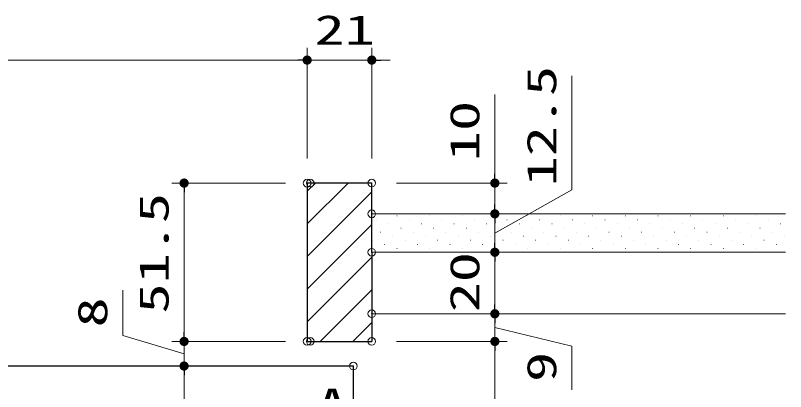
# Model space of a CAD drawing. Units: millimetres, scale not verified. Extents: x -1306 to 1306, y -607 to 607.
# Drawn here: x -881.9 to -631.5, y -252.9 to -130.5 of the extents above; entities that cross this region are included whole.
import ezdxf
from ezdxf.enums import TextEntityAlignment as Align

# ---------------------------------------------------------------- set-up
doc = ezdxf.new("R2010")
doc.units = ezdxf.units.MM
doc.header["$LTSCALE"] = 5
doc.header["$PDMODE"] = 32
doc.header["$PDSIZE"] = 2.5
for name, color, linetype, lineweight in [('0-1_線(黄)', 2, 'Continuous', 15), ('0-D_線(白)', 7, 'Continuous', 30), ('1-1_寸法線', 3, 'Continuous', 13), ('1-2_ハッチング', 6, 'Continuous', 9), ('1-4_DEFPOINTS', 7, 'Continuous', 5), ('1-5_0', 3, 'Continuous', 25)]:
    doc.layers.add(name, color=color, linetype=linetype, lineweight=lineweight)
doc.styles.add('ＭＳ ゴシック', font='')
doc.styles.get('ＭＳ ゴシック').set_extended_font_data('MS Gothic')

# ---------------------------------------------------------------- blocks, each defined once
blk = doc.blocks.new('_DOT')
at = {"layer": '1-5_0'}
blk.add_line((-2.5, 0), (-5, 0), dxfattribs=at)
for points in [[(0, 0), (-2.5, 0), (-2.48, 0.313)], [(0, 0), (-2.48, -0.313), (-2.5, 0)], [(0, 0), (-2.48, 0.313), (-2.421, 0.622)], [(0, 0), (-2.421, -0.622), (-2.48, -0.313)], [(0, 0), (-2.421, 0.622), (-2.324, 0.92)], [(0, 0), (-2.324, -0.92), (-2.421, -0.622)], [(0, 0), (-2.324, 0.92), (-2.191, 1.204)], [(0, 0), (-2.191, -1.204), (-2.324, -0.92)], [(0, 0), (-2.191, 1.204), (-2.023, 1.469)], [(0, 0), (-2.023, -1.469), (-2.191, -1.204)], [(0, 0), (-2.023, 1.469), (-1.822, 1.711)], [(0, 0), (-1.822, -1.711), (-2.023, -1.469)], [(0, 0), (-1.822, 1.711), (-1.594, 1.926)], [(0, 0), (-1.594, -1.926), (-1.822, -1.711)], [(0, 0), (-1.594, 1.926), (-1.34, 2.111)], [(0, 0), (-1.34, -2.111), (-1.594, -1.926)], [(0, 0), (-1.34, 2.111), (-1.064, 2.262)], [(0, 0), (-1.064, -2.262), (-1.34, -2.111)], [(0, 0), (-1.064, 2.262), (-0.773, 2.378)], [(0, 0), (-0.773, -2.378), (-1.064, -2.262)], [(0, 0), (-0.773, 2.378), (-0.468, 2.456)], [(0, 0), (-0.468, -2.456), (-0.773, -2.378)], [(0, 0), (-0.468, 2.456), (-0.157, 2.495)], [(0, 0), (-0.157, -2.495), (-0.468, -2.456)], [(0, 0), (-0.157, 2.495), (0.157, 2.495)], [(0, 0), (0.157, -2.495), (-0.157, -2.495)], [(0, 0), (0.157, 2.495), (0.468, 2.456)], [(0, 0), (0.468, 2.456), (0.773, 2.378)], [(0, 0), (0.773, 2.378), (1.064, 2.262)], [(0, 0), (1.064, 2.262), (1.34, 2.111)], [(0, 0), (1.34, 2.111), (1.594, 1.926)], [(0, 0), (1.594, 1.926), (1.822, 1.711)], [(0, 0), (1.822, 1.711), (2.023, 1.469)], [(0, 0), (2.023, 1.469), (2.191, 1.204)], [(0, 0), (2.191, 1.204), (2.324, 0.92)], [(0, 0), (2.324, 0.92), (2.421, 0.622)], [(0, 0), (2.421, 0.622), (2.48, 0.313)], [(0, 0), (2.48, 0.313), (2.5, 0)], [(0, 0), (0.468, -2.456), (0.157, -2.495)], [(0, 0), (0.773, -2.378), (0.468, -2.456)], [(0, 0), (1.064, -2.262), (0.773, -2.378)], [(0, 0), (1.34, -2.111), (1.064, -2.262)], [(0, 0), (1.594, -1.926), (1.34, -2.111)], [(0, 0), (1.822, -1.711), (1.594, -1.926)], [(0, 0), (2.023, -1.469), (1.822, -1.711)], [(0, 0), (2.191, -1.204), (2.023, -1.469)], [(0, 0), (2.324, -0.92), (2.191, -1.204)], [(0, 0), (2.421, -0.622), (2.324, -0.92)], [(0, 0), (2.48, -0.313), (2.421, -0.622)], [(0, 0), (2.5, 0), (2.48, -0.313)]]:
    blk.add_solid(points, dxfattribs=at)

msp = doc.modelspace()

# ---------------------------------------------------------------- linework, layer by layer
at = {"layer": '0-1_線(黄)'}
for p, q in [((-766.042, -195.079), (-631.542, -195.079)), ((-766.042, -207.579), (-631.542, -207.579)), ((-766.042, -227.579), (-631.542, -227.579))]:
    msp.add_line(p, q, dxfattribs=at)
at = {"layer": '0-D_線(白)'}
for p, q in [((-766.042, -185.079), (-787.042, -185.079)), ((-766.042, -207.579), (-766.042, -185.079)), ((-766.042, -207.579), (-766.042, -236.579)), ((-766.042, -219.579), (-766.042, -236.579)), ((-766.042, -224.879), (-766.042, -227.579)), ((-766.042, -224.879), (-766.042, -227.579)), ((-772.042, -244.579), (-917.042, -244.579)), ((-772.042, -244.579), (-772.042, -280.579))]:
    msp.add_line(p, q, dxfattribs=at)
msp.add_lwpolyline([(-787.042, -185.079), (-787.042, -236.579), (-766.042, -236.579)], dxfattribs=at)
at = {"layer": '1-1_寸法線'}
for p, q in [((-787.042, -177.106), (-787.042, -141.079)), ((-787.042, -177.106), (-787.042, -141.079)), ((-766.042, -177.079), (-766.042, -141.079)), ((-1064.042, -145.079), (-790.042, -145.079)), ((-790.042, -145.079), (-793.042, -145.079)), ((-787.042, -145.079), (-766.042, -145.079)), ((-763.042, -145.079), (-760.042, -145.079)), ((-726.042, -182.079), (-726.042, -156.317)), ((-794.042, -185.079), (-831.042, -185.079)), ((-758.042, -185.079), (-722.042, -185.079)), ((-726.042, -195.079), (-726.042, -185.079)), ((-827.042, -188.079), (-827.042, -233.579)), ((-726.042, -192.079), (-726.042, -189.079)), ((-758.042, -195.079), (-722.042, -195.079)), ((-758.042, -195.079), (-722.042, -195.079)), ((-726.042, -195.079), (-726.042, -207.579)), ((-726.042, -195.079), (-726.042, -207.579)), ((-726.042, -198.079), (-726.042, -201.079)), ((-726.042, -204.579), (-726.042, -201.579)), ((-758.042, -207.579), (-722.042, -207.579)), ((-758.042, -207.579), (-722.042, -207.579)), ((-726.042, -207.579), (-726.042, -227.579)), ((-726.042, -210.579), (-726.042, -213.579)), ((-726.042, -224.579), (-726.042, -221.579)), ((-758.042, -227.579), (-722.042, -227.579)), ((-758.042, -227.579), (-722.042, -227.579)), ((-726.042, -227.579), (-726.042, -236.579)), ((-726.042, -227.579), (-726.042, -236.579)), ((-827.042, -233.579), (-827.042, -230.579)), ((-726.042, -230.579), (-726.042, -233.579)), ((-795.042, -236.579), (-831.042, -236.579)), ((-794.042, -236.579), (-831.042, -236.579)), ((-827.042, -236.579), (-827.042, -244.579)), ((-827.042, -236.579), (-827.042, -244.579)), ((-758.042, -236.579), (-722.042, -236.579)), ((-758.042, -236.579), (-722.042, -236.579)), ((-726.042, -239.579), (-726.042, -285.579)), ((-726.042, -239.579), (-726.042, -242.579)), ((-780.042, -244.579), (-831.042, -244.579)), ((-780.042, -244.579), (-831.042, -244.579)), ((-827.042, -247.579), (-827.042, -250.579)), ((-827.042, -247.579), (-827.042, -277.579))]:
    msp.add_line(p, q, dxfattribs=at)
for points in [[(-726.042, -201.329), (-701.042, -187.298), (-701.042, -150.251)], [(-827.042, -240.579), (-846.992, -234.6), (-846.992, -219.933)], [(-726.042, -232.079), (-701.042, -238.14), (-701.042, -252.33)]]:
    msp.add_lwpolyline(points, dxfattribs=at)
at = {"layer": '1-2_ハッチング'}
for p, q in [((-787.042, -187.76), (-784.361, -185.079)), ((-787.042, -198.367), (-773.754, -185.079)), ((-787.042, -208.973), (-766.042, -187.973)), ((-764.519, -197.057), (-764.469, -197.057)), ((-757.89, -195.731), (-757.84, -195.731)), ((-753.913, -197.057), (-753.863, -197.057)), ((-747.283, -195.731), (-747.233, -195.731)), ((-743.306, -197.057), (-743.256, -197.057)), ((-736.677, -195.731), (-736.627, -195.731)), ((-732.699, -197.057), (-732.649, -197.057)), ((-726.07, -195.731), (-726.02, -195.731)), ((-722.093, -197.057), (-722.043, -197.057)), ((-715.464, -195.731), (-715.414, -195.731)), ((-711.486, -197.057), (-711.436, -197.057)), ((-704.857, -195.731), (-704.807, -195.731)), ((-700.879, -197.057), (-700.829, -197.057)), ((-694.25, -195.731), (-694.2, -195.731)), ((-690.273, -197.057), (-690.223, -197.057)), ((-683.644, -195.731), (-683.594, -195.731)), ((-679.666, -197.057), (-679.616, -197.057)), ((-673.037, -195.731), (-672.987, -195.731)), ((-669.06, -197.057), (-669.01, -197.057)), ((-662.431, -195.731), (-662.381, -195.731)), ((-658.453, -197.057), (-658.403, -197.057)), ((-651.824, -195.731), (-651.774, -195.731)), ((-647.846, -197.057), (-647.796, -197.057)), ((-641.217, -195.731), (-641.167, -195.731)), ((-637.24, -197.057), (-637.19, -197.057)), ((-787.042, -219.58), (-766.042, -198.58)), ((-760.542, -198.383), (-760.492, -198.383)), ((-756.564, -199.709), (-756.514, -199.709)), ((-749.935, -198.383), (-749.885, -198.383)), ((-745.958, -199.709), (-745.908, -199.709)), ((-739.328, -198.383), (-739.278, -198.383)), ((-735.351, -199.709), (-735.301, -199.709)), ((-728.722, -198.383), (-728.672, -198.383)), ((-724.744, -199.709), (-724.694, -199.709)), ((-718.115, -198.383), (-718.065, -198.383)), ((-714.138, -199.709), (-714.088, -199.709)), ((-707.509, -198.383), (-707.459, -198.383)), ((-703.531, -199.709), (-703.481, -199.709)), ((-696.902, -198.383), (-696.852, -198.383)), ((-692.925, -199.709), (-692.875, -199.709)), ((-686.295, -198.383), (-686.245, -198.383)), ((-682.318, -199.709), (-682.268, -199.709)), ((-675.689, -198.383), (-675.639, -198.383)), ((-671.711, -199.709), (-671.661, -199.709)), ((-665.082, -198.383), (-665.032, -198.383)), ((-661.105, -199.709), (-661.055, -199.709)), ((-654.476, -198.383), (-654.426, -198.383)), ((-650.498, -199.709), (-650.448, -199.709)), ((-643.869, -198.383), (-643.819, -198.383)), ((-639.892, -199.709), (-639.842, -199.709)), ((-633.262, -198.383), (-633.212, -198.383)), ((-763.193, -201.034), (-763.143, -201.034)), ((-759.216, -202.36), (-759.166, -202.36)), ((-752.587, -201.034), (-752.537, -201.034)), ((-748.609, -202.36), (-748.559, -202.36)), ((-741.98, -201.034), (-741.93, -201.034)), ((-738.003, -202.36), (-737.953, -202.36)), ((-731.373, -201.034), (-731.323, -201.034)), ((-727.396, -202.36), (-727.346, -202.36)), ((-720.767, -201.034), (-720.717, -201.034)), ((-716.789, -202.36), (-716.739, -202.36)), ((-710.16, -201.034), (-710.11, -201.034)), ((-706.183, -202.36), (-706.133, -202.36)), ((-699.554, -201.034), (-699.504, -201.034)), ((-695.576, -202.36), (-695.526, -202.36)), ((-688.947, -201.034), (-688.897, -201.034)), ((-684.97, -202.36), (-684.92, -202.36)), ((-678.34, -201.034), (-678.29, -201.034)), ((-674.363, -202.36), (-674.313, -202.36)), ((-667.734, -201.034), (-667.684, -201.034)), ((-663.756, -202.36), (-663.706, -202.36)), ((-657.127, -201.034), (-657.077, -201.034)), ((-653.15, -202.36), (-653.1, -202.36)), ((-646.521, -201.034), (-646.471, -201.034)), ((-642.543, -202.36), (-642.493, -202.36)), ((-635.914, -201.034), (-635.864, -201.034)), ((-631.937, -202.36), (-631.887, -202.36)), ((-765.845, -203.686), (-765.795, -203.686)), ((-761.867, -205.012), (-761.817, -205.012)), ((-755.238, -203.686), (-755.188, -203.686)), ((-751.261, -205.012), (-751.211, -205.012)), ((-744.632, -203.686), (-744.582, -203.686)), ((-740.654, -205.012), (-740.604, -205.012)), ((-734.025, -203.686), (-733.975, -203.686)), ((-730.048, -205.012), (-729.998, -205.012)), ((-723.419, -203.686), (-723.369, -203.686)), ((-719.441, -205.012), (-719.391, -205.012)), ((-712.812, -203.686), (-712.762, -203.686)), ((-708.834, -205.012), (-708.784, -205.012)), ((-702.205, -203.686), (-702.155, -203.686)), ((-698.228, -205.012), (-698.178, -205.012)), ((-691.599, -203.686), (-691.549, -203.686)), ((-687.621, -205.012), (-687.571, -205.012)), ((-680.992, -203.686), (-680.942, -203.686)), ((-677.015, -205.012), (-676.965, -205.012)), ((-670.386, -203.686), (-670.336, -203.686)), ((-666.408, -205.012), (-666.358, -205.012)), ((-659.779, -203.686), (-659.729, -203.686)), ((-655.801, -205.012), (-655.751, -205.012)), ((-649.172, -203.686), (-649.122, -203.686)), ((-645.195, -205.012), (-645.145, -205.012)), ((-638.566, -203.686), (-638.516, -203.686)), ((-634.588, -205.012), (-634.538, -205.012)), ((-757.89, -206.338), (-757.84, -206.338)), ((-747.283, -206.338), (-747.233, -206.338)), ((-736.677, -206.338), (-736.627, -206.338)), ((-726.07, -206.338), (-726.02, -206.338)), ((-715.464, -206.338), (-715.414, -206.338)), ((-704.857, -206.338), (-704.807, -206.338)), ((-694.25, -206.338), (-694.2, -206.338)), ((-683.644, -206.338), (-683.594, -206.338)), ((-673.037, -206.338), (-672.987, -206.338)), ((-662.431, -206.338), (-662.381, -206.338)), ((-651.824, -206.338), (-651.774, -206.338)), ((-641.217, -206.338), (-641.167, -206.338)), ((-787.042, -230.187), (-766.042, -209.187)), ((-782.828, -236.579), (-766.042, -219.793)), ((-772.221, -236.579), (-766.042, -230.4))]:
    msp.add_line(p, q, dxfattribs=at)
at = {"layer": '1-4_DEFPOINTS'}
for p in [(-787.042, -145.079), (-766.042, -145.079), (-787.042, -185.106), (-786.042, -185.079), (-766.042, -185.079), (-766.042, -185.079), (-766.042, -195.079), (-726.042, -195.079), (-766.042, -207.579), (-726.042, -207.579), (-766.042, -227.579), (-726.042, -227.579), (-827.042, -236.579), (-787.042, -236.579), (-786.042, -236.579), (-766.042, -236.579), (-726.042, -236.579), (-827.042, -244.579), (-772.042, -244.579)]:
    msp.add_point(p, dxfattribs=at)

# ---------------------------------------------------------------- block references
at = {"layer": '1-1_寸法線', "xscale": 0.6, "yscale": 0.6}
msp.add_blockref('_DOT', (-787.042, -145.079), dxfattribs=at)
msp.add_blockref('_DOT', (-787.042, -145.079), dxfattribs=at)
for p, rotation in [((-766.042, -145.079), 180), ((-726.042, -185.079), 270), ((-827.042, -185.079), 90), ((-726.042, -195.079), 270), ((-726.042, -195.079), 90), ((-726.042, -207.579), 270), ((-726.042, -207.579), 90), ((-726.042, -227.579), 270), ((-726.042, -227.579), 90), ((-827.042, -236.579), 270), ((-827.042, -236.579), 270), ((-726.042, -236.579), 90), ((-726.042, -236.579), 90), ((-827.042, -244.579), 90), ((-827.042, -244.579), 90)]:
    msp.add_blockref('_DOT', p, dxfattribs=dict(at, rotation=rotation))

# ---------------------------------------------------------------- texts
at = {"layer": '1-1_寸法線', "style": 'ＭＳ ゴシック', "width": 1.5}
for s, p in [('21', (-784.637, -142.929)), ('A', (-783.828, -264.372))]:
    msp.add_text(s, height=9.604, dxfattribs=at).set_placement(p, align=Align.BOTTOM_LEFT)
for s, p in [('12.5', (-703.192, -186.155)), ('10', (-728.192, -177.936)), ('51.5', (-829.192, -227.495)), ('20', (-728.192, -227.103)), ('8', (-849.142, -232.028)), ('9', (-703.192, -249.759))]:
    msp.add_text(s, height=9.604, rotation=90, dxfattribs=at).set_placement(p, align=Align.BOTTOM_LEFT)

doc.saveas('drawing.dxf')
